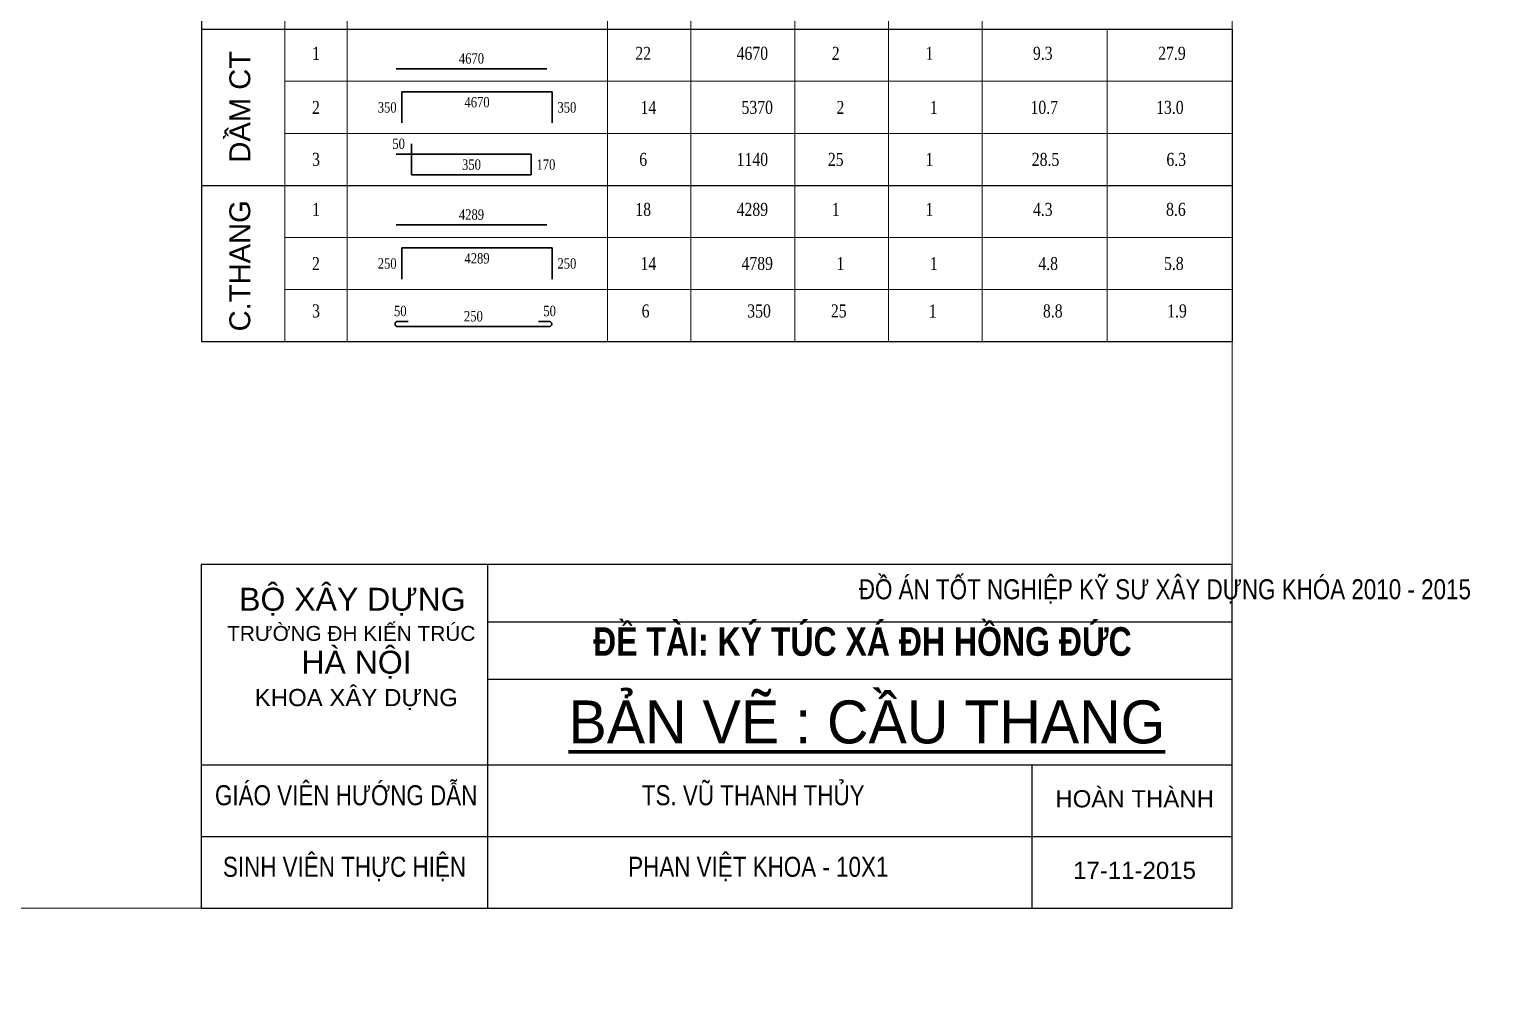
# Model space of a CAD drawing. Header units: millimetres. Extents: x 0 to 8478784, y 0 to 684185.
# Drawn here: x 3811592 to 3824376, y 386753 to 395087 of the extents above; entities that cross this region are included whole.
import ezdxf
from ezdxf.enums import TextEntityAlignment as Align

# ---------------------------------------------------------------- set-up
doc = ezdxf.new("R2010")
doc.units = ezdxf.units.MM
doc.header["$LTSCALE"] = 5000
doc.header["$MEASUREMENT"] = 0
doc.linetypes.add('CENTER', pattern=[2, 1.25, -0.25, 0.25, -0.25])
for name, color, linetype, lineweight in [('02-XMT.Beams', 94, 'Continuous', 25), ('DIM', 76, 'Continuous', 18), ('net thay', 7, 'Continuous', 15), ('THEP', 1, 'Continuous', 35)]:
    doc.layers.add(name, color=color, linetype=linetype, lineweight=lineweight)
for name, color, linetype in [('_Text', 4, 'Continuous'), ('BETONG', 2, 'Continuous'), ('NHT-KHUNG TEN', 253, 'Continuous'), ('TEXT', 102, 'Continuous')]:
    doc.layers.add(name, color=color, linetype=linetype)
doc.styles.add('ARIALH', font='VHARIAL.TTF')
doc.styles.add('ROMANS', font='vntimeh.shx', dxfattribs={"width": 0.7})
doc.styles.add('S1', font='VHARIAL.TTF', dxfattribs={"height": 200})
doc.styles.add('VnAvantH', font='VHAVAN.TTF')

# ---------------------------------------------------------------- blocks, each defined once
blk = doc.blocks.new('TK_1')
at = {"layer": 'THEP'}
blk.add_lwpolyline([(2250, -800), (5150, -800)], dxfattribs=at)
at = {"layer": 'TEXT', "style": 'ROMANS', "width": 0.8}
for tag, p in [('SH', (600, -500)), ('DK', (7000, -500)), ('SL', (10700, -500)), ('SCK', (12500, -500))]:
    blk.add_attdef(tag, text='', height=250, dxfattribs=at).set_placement(p, align=Align.MIDDLE)
blk.add_attdef('L1', text='', height=200, dxfattribs=at).set_placement((3700, -700), align=Align.CENTER)
for tag, p in [('L', (9400, -500)), ('LA', (15400, -500)), ('KL', (17800, -500))]:
    blk.add_attdef(tag, text='', height=250, dxfattribs=at).set_placement(p, align=Align.MIDDLE_RIGHT)
blk = doc.blocks.new('TK_3')
at = {"layer": 'THEP'}
for p, q in [((2250, -200), (2250, -800)), ((5150, -200), (5150, -800))]:
    blk.add_line(p, q, dxfattribs=at)
blk.add_lwpolyline([(2250, -200), (5150, -200)], dxfattribs=at)
at = {"layer": 'TEXT', "style": 'ROMANS', "width": 0.8}
for tag, p in [('SH', (608, -500)), ('DK', (7000, -500)), ('SL', (10700, -500)), ('SCK', (12500, -500))]:
    blk.add_attdef(tag, text='', height=250, dxfattribs=at).set_placement(p, align=Align.MIDDLE)
for tag, height, p in [('L1', 200, (2150, -500)), ('L', 250, (9400, -500)), ('LA', 250, (15400, -500)), ('KL', 250, (17800, -500))]:
    blk.add_attdef(tag, text='', height=height, dxfattribs=at).set_placement(p, align=Align.MIDDLE_RIGHT)
blk.add_attdef('L2', text='', height=200, dxfattribs=at).set_placement((3700, -300), align=Align.TOP_CENTER)
blk.add_attdef('L3', text='', height=200, dxfattribs=at).set_placement((5250, -500), align=Align.MIDDLE_LEFT)
blk = doc.blocks.new('TK_5')
at = {"layer": 'THEP'}
for p, q in [((2550, -200), (2550, -800)), ((2250, -400), (4850, -400)), ((4850, -800), (4850, -400)), ((2550, -800), (4850, -800))]:
    blk.add_line(p, q, dxfattribs=at)
at = {"layer": 'TEXT', "style": 'ROMANS', "width": 0.8}
for tag, p in [('LNEO', (2300, -300)), ('L1', (3700, -700))]:
    blk.add_attdef(tag, text='', height=200, dxfattribs=at).set_placement(p, align=Align.CENTER)
for tag, p in [('SH', (608, -500)), ('DK', (7000, -500)), ('SL', (10700, -500)), ('SCK', (12500, -500))]:
    blk.add_attdef(tag, text='', height=250, dxfattribs=at).set_placement(p, align=Align.MIDDLE)
blk.add_attdef('L2', text='', height=200, dxfattribs=at).set_placement((4950, -600), align=Align.MIDDLE_LEFT)
for tag, p in [('L', (9400, -500)), ('LA', (15400, -500)), ('KL', (17800, -500))]:
    blk.add_attdef(tag, text='', height=250, dxfattribs=at).set_placement(p, align=Align.MIDDLE_RIGHT)
blk = doc.blocks.new('TK_2')
at = {"layer": 'THEP'}
blk.add_lwpolyline([(2450, -700), (2250, -700, 1), (2250, -800), (5150, -800, 1), (5150, -700), (4950, -700)], format="xyb", dxfattribs=at)
at = {"layer": 'TEXT', "style": 'ROMANS', "width": 0.8}
for tag, p in [('SH', (600, -500)), ('DK', (7000, -500)), ('SL', (10700, -500)), ('SCK', (12500, -500))]:
    blk.add_attdef(tag, text='', height=250, dxfattribs=at).set_placement(p, align=Align.MIDDLE)
for tag, p in [('LNEO', (2300, -600)), ('L1', (3700, -700)), ('LNEO', (5161, -600))]:
    blk.add_attdef(tag, text='', height=200, dxfattribs=at).set_placement(p, align=Align.CENTER)
for tag, p in [('L', (9400, -500)), ('LA', (15400, -500)), ('KL', (17800, -500))]:
    blk.add_attdef(tag, text='', height=250, dxfattribs=at).set_placement(p, align=Align.MIDDLE_RIGHT)

msp = doc.modelspace()

# ---------------------------------------------------------------- linework, layer by layer
at = {"layer": '02-XMT.Beams', "linetype": 'Continuous', "lineweight": 15}
msp.add_lwpolyline([(3801093, 417113.5), (3822093, 417113.5), (3822093, 387413.5), (3801093, 387413.5), (3780093, 387413.5), (3780093, 417113.5)], close=True, dxfattribs=at)
at = {"layer": 'BETONG', "linetype": 'ByBlock'}
for p, q in [((3813095.6, 403084.9), (3813095.6, 392360.7)), ((3813095.6, 395087.2), (3822093, 395087.2)), ((3822093, 395087.2), (3822093, 393723.9)), ((3822093, 395087.2), (3822093, 393723.9)), ((3822093, 395087.2), (3822093, 392360.7)), ((3813095.6, 393723.9), (3822093, 393723.9)), ((3813095.6, 392360.7), (3822093, 392360.7))]:
    msp.add_line(p, q, dxfattribs=at)
at = {"layer": 'DIM', "color": 3, "lineweight": 9}
for p, q in [((3813822.6, 403084.9), (3813822.6, 395087.2)), ((3814367.9, 403084.9), (3814367.9, 395087.2)), ((3816640, 403084.9), (3816640, 395087.2)), ((3817367.1, 403084.9), (3817367.1, 395087.2)), ((3818275.9, 403084.9), (3818275.9, 395087.2)), ((3819093.9, 403084.9), (3819093.9, 395087.2)), ((3819911.8, 403084.9), (3819911.8, 395087.2)), ((3813822.6, 395087.2), (3813822.6, 392360.7)), ((3814367.9, 395087.2), (3814367.9, 392360.7)), ((3816640, 395087.2), (3816640, 392360.7)), ((3817367.1, 395087.2), (3817367.1, 392360.7)), ((3818275.9, 395087.2), (3818275.9, 392360.7)), ((3819093.9, 395087.2), (3819093.9, 392360.7)), ((3819911.8, 395087.2), (3819911.8, 392360.7)), ((3821002.4, 395087.2), (3821002.4, 392360.7)), ((3813822.6, 394632.7), (3822093, 394632.7)), ((3813822.6, 394178.3), (3822093, 394178.3)), ((3813822.6, 393269.5), (3822093, 393269.5)), ((3813822.6, 392815.1), (3822093, 392815.1))]:
    msp.add_line(p, q, dxfattribs=at)
at = {"layer": 'net thay', "linetype": 'CENTER', "lineweight": 15}
msp.add_circle((3911642, 421190.5), 262994, dxfattribs=at)
at = {"layer": 'NHT-KHUNG TEN'}
msp.add_lwpolyline([(3813093, 387413.5), (3822093, 387413.5), (3822093, 390413.5), (3813093, 390413.5)], close=True, dxfattribs=at)
for points in [[(3815593, 390413.5), (3815593, 387413.5)], [(3815593, 390413.5), (3815593, 387413.5)], [(3815593, 389913.5), (3822093, 389913.5)], [(3815593, 389413.5), (3822093, 389413.5)], [(3813093, 388663.5), (3822093, 388663.5)], [(3820343, 388663.5), (3820343, 387413.5)], [(3813093, 388038.5), (3822093, 388038.5)]]:
    msp.add_lwpolyline(points, dxfattribs=at)

# ---------------------------------------------------------------- block references
at = {"color": 2}
ref = msp.add_blockref('TK_1', (3813771.7, 395104.9), dxfattribs=dict(at, xscale=0.4542658006539568, yscale=0.4542658001446398, zscale=0.454265800149147))
ref.add_attrib('SH', '1', dxfattribs={"layer": 'TEXT', "height": 114, "style": 'ROMANS', "width": 0.8}).set_placement((3814095.3, 394877.8), align=Align.MIDDLE)
ref.add_attrib('DK', '22', dxfattribs={"layer": 'TEXT', "height": 113.57, "style": 'ROMANS', "width": 0.8}).set_placement((3816951.5, 394877.8), align=Align.MIDDLE)
ref.add_attrib('L', '4670', dxfattribs={"layer": 'TEXT', "height": 113.57, "style": 'ROMANS', "width": 0.8}).set_placement((3818041.8, 394877.8), align=Align.MIDDLE_RIGHT)
ref.add_attrib('SL', '2', dxfattribs={"layer": 'TEXT', "height": 113.6, "style": 'ROMANS', "width": 0.8}).set_placement((3818632.3, 394877.8), align=Align.MIDDLE)
ref.add_attrib('SCK', '1', dxfattribs={"layer": 'TEXT', "height": 113.6, "style": 'ROMANS', "width": 0.8}).set_placement((3819450, 394877.8), align=Align.MIDDLE)
ref.add_attrib('LA', '9.3', dxfattribs={"layer": 'TEXT', "height": 113.57, "style": 'ROMANS', "width": 0.8}).set_placement((3820525.6, 394877.8), align=Align.MIDDLE_RIGHT)
ref.add_attrib('KL', '27.9', dxfattribs={"layer": 'TEXT', "height": 113.57, "style": 'ROMANS', "width": 0.8}).set_placement((3821687.6, 394877.8), align=Align.MIDDLE_RIGHT)
ref.add_attrib('L1', '4670', dxfattribs={"layer": 'TEXT', "height": 90.85, "style": 'ROMANS', "width": 0.8}).set_placement((3815452.5, 394787), align=Align.CENTER)
ref = msp.add_blockref('TK_3', (3813824.7, 394631.9), dxfattribs=dict(at, xscale=0.4531325004063547, yscale=0.4531325009156717, zscale=0.4531325009037654))
ref.add_attrib('SH', '2', dxfattribs={"layer": 'TEXT', "height": 113.3, "style": 'ROMANS', "width": 0.8}).set_placement((3814095.3, 394405.3), align=Align.MIDDLE)
ref.add_attrib('DK', '14', dxfattribs={"layer": 'TEXT', "height": 113.28, "style": 'ROMANS', "width": 0.8}).set_placement((3816996.6, 394405.3), align=Align.MIDDLE)
ref.add_attrib('L', '5370', dxfattribs={"layer": 'TEXT', "height": 113.28, "style": 'ROMANS', "width": 0.8}).set_placement((3818084.1, 394405.3), align=Align.MIDDLE_RIGHT)
ref.add_attrib('SL', '2', dxfattribs={"layer": 'TEXT', "height": 113.3, "style": 'ROMANS', "width": 0.8}).set_placement((3818673.2, 394405.3), align=Align.MIDDLE)
ref.add_attrib('SCK', '1', dxfattribs={"layer": 'TEXT', "height": 113.3, "style": 'ROMANS', "width": 0.8}).set_placement((3819488.8, 394405.3), align=Align.MIDDLE)
ref.add_attrib('LA', '10.7', dxfattribs={"layer": 'TEXT', "height": 113.28, "style": 'ROMANS', "width": 0.8}).set_placement((3820572.5, 394405.3), align=Align.MIDDLE_RIGHT)
ref.add_attrib('KL', '13.0', dxfattribs={"layer": 'TEXT', "height": 113.28, "style": 'ROMANS', "width": 0.8}).set_placement((3821669.3, 394405.3), align=Align.MIDDLE_RIGHT)
ref.add_attrib('L1', '350', dxfattribs={"layer": 'TEXT', "height": 90.63, "style": 'ROMANS', "width": 0.8}).set_placement((3814798.9, 394405.3), align=Align.MIDDLE_RIGHT)
ref.add_attrib('L2', '4670', dxfattribs={"layer": 'TEXT', "height": 90.63, "style": 'ROMANS', "width": 0.8}).set_placement((3815501.2, 394496), align=Align.TOP_CENTER)
ref.add_attrib('L3', '350', dxfattribs={"layer": 'TEXT', "height": 90.63, "style": 'ROMANS', "width": 0.8}).set_placement((3816203.6, 394405.3), align=Align.MIDDLE_LEFT)
ref = msp.add_blockref('TK_5', (3813771.7, 394178.3), dxfattribs=dict(at, xscale=0.4542658006539568, yscale=0.4542658001446398, zscale=0.454265800149147))
ref.add_attrib('SH', '3', dxfattribs={"layer": 'TEXT', "height": 114, "style": 'ROMANS', "width": 0.8}).set_placement((3814095.3, 393951.2), align=Align.MIDDLE)
ref.add_attrib('DK', '6', dxfattribs={"layer": 'TEXT', "height": 113.6, "style": 'ROMANS', "width": 0.8}).set_placement((3816951.6, 393951.2), align=Align.MIDDLE)
ref.add_attrib('L', '1140', dxfattribs={"layer": 'TEXT', "height": 113.57, "style": 'ROMANS', "width": 0.8}).set_placement((3818041.8, 393951.2), align=Align.MIDDLE_RIGHT)
ref.add_attrib('SL', '25', dxfattribs={"layer": 'TEXT', "height": 113.57, "style": 'ROMANS', "width": 0.8}).set_placement((3818632.3, 393951.2), align=Align.MIDDLE)
ref.add_attrib('SCK', '1', dxfattribs={"layer": 'TEXT', "height": 113.6, "style": 'ROMANS', "width": 0.8}).set_placement((3819450, 393951.2), align=Align.MIDDLE)
ref.add_attrib('LA', '28.5', dxfattribs={"layer": 'TEXT', "height": 113.57, "style": 'ROMANS', "width": 0.8}).set_placement((3820584, 393951.2), align=Align.MIDDLE_RIGHT)
ref.add_attrib('KL', '6.3', dxfattribs={"layer": 'TEXT', "height": 113.57, "style": 'ROMANS', "width": 0.8}).set_placement((3821690.7, 393951.2), align=Align.MIDDLE_RIGHT)
ref.add_attrib('L1', '350', dxfattribs={"layer": 'TEXT', "height": 90.85, "style": 'ROMANS', "width": 0.8}).set_placement((3815452.5, 393860.3), align=Align.CENTER)
ref.add_attrib('L2', '170', dxfattribs={"layer": 'TEXT', "height": 90.85, "style": 'ROMANS', "width": 0.8}).set_placement((3816020.3, 393905.8), align=Align.MIDDLE_LEFT)
ref.add_attrib('LNEO', '50', dxfattribs={"layer": 'TEXT', "height": 90.85, "style": 'ROMANS', "width": 0.8}).set_placement((3814816.5, 394042), align=Align.CENTER)
ref = msp.add_blockref('TK_1', (3813771.7, 393741.7), dxfattribs=dict(at, xscale=0.4542658006539568, yscale=0.4542658001446398, zscale=0.454265800149147))
ref.add_attrib('SH', '1', dxfattribs={"layer": 'TEXT', "height": 114, "style": 'ROMANS', "width": 0.8}).set_placement((3814095.3, 393514.6), align=Align.MIDDLE)
ref.add_attrib('DK', '18', dxfattribs={"layer": 'TEXT', "height": 113.57, "style": 'ROMANS', "width": 0.8}).set_placement((3816951.5, 393514.6), align=Align.MIDDLE)
ref.add_attrib('L', '4289', dxfattribs={"layer": 'TEXT', "height": 113.57, "style": 'ROMANS', "width": 0.8}).set_placement((3818041.8, 393514.6), align=Align.MIDDLE_RIGHT)
ref.add_attrib('SL', '1', dxfattribs={"layer": 'TEXT', "height": 113.6, "style": 'ROMANS', "width": 0.8}).set_placement((3818632.3, 393514.6), align=Align.MIDDLE)
ref.add_attrib('SCK', '1', dxfattribs={"layer": 'TEXT', "height": 113.6, "style": 'ROMANS', "width": 0.8}).set_placement((3819450, 393514.6), align=Align.MIDDLE)
ref.add_attrib('LA', '4.3', dxfattribs={"layer": 'TEXT', "height": 113.57, "style": 'ROMANS', "width": 0.8}).set_placement((3820525.6, 393514.6), align=Align.MIDDLE_RIGHT)
ref.add_attrib('KL', '8.6', dxfattribs={"layer": 'TEXT', "height": 113.57, "style": 'ROMANS', "width": 0.8}).set_placement((3821687.6, 393514.6), align=Align.MIDDLE_RIGHT)
ref.add_attrib('L1', '4289', dxfattribs={"layer": 'TEXT', "height": 90.85, "style": 'ROMANS', "width": 0.8}).set_placement((3815452.5, 393423.7), align=Align.CENTER)
ref = msp.add_blockref('TK_3', (3813824.7, 393268.7), dxfattribs=dict(at, xscale=0.4531325004063547, yscale=0.4531325009156717, zscale=0.4531325009037654))
ref.add_attrib('SH', '2', dxfattribs={"layer": 'TEXT', "height": 113.3, "style": 'ROMANS', "width": 0.8}).set_placement((3814095.3, 393042.1), align=Align.MIDDLE)
ref.add_attrib('DK', '14', dxfattribs={"layer": 'TEXT', "height": 113.28, "style": 'ROMANS', "width": 0.8}).set_placement((3816996.6, 393042.1), align=Align.MIDDLE)
ref.add_attrib('L', '4789', dxfattribs={"layer": 'TEXT', "height": 113.28, "style": 'ROMANS', "width": 0.8}).set_placement((3818084.1, 393042.1), align=Align.MIDDLE_RIGHT)
ref.add_attrib('SL', '1', dxfattribs={"layer": 'TEXT', "height": 113.3, "style": 'ROMANS', "width": 0.8}).set_placement((3818673.2, 393042.1), align=Align.MIDDLE)
ref.add_attrib('SCK', '1', dxfattribs={"layer": 'TEXT', "height": 113.3, "style": 'ROMANS', "width": 0.8}).set_placement((3819488.8, 393042.1), align=Align.MIDDLE)
ref.add_attrib('LA', '4.8', dxfattribs={"layer": 'TEXT', "height": 113.28, "style": 'ROMANS', "width": 0.8}).set_placement((3820572.5, 393042.1), align=Align.MIDDLE_RIGHT)
ref.add_attrib('KL', '5.8', dxfattribs={"layer": 'TEXT', "height": 113.28, "style": 'ROMANS', "width": 0.8}).set_placement((3821669.3, 393042.1), align=Align.MIDDLE_RIGHT)
ref.add_attrib('L1', '250', dxfattribs={"layer": 'TEXT', "height": 90.63, "style": 'ROMANS', "width": 0.8}).set_placement((3814798.9, 393042.1), align=Align.MIDDLE_RIGHT)
ref.add_attrib('L2', '4289', dxfattribs={"layer": 'TEXT', "height": 90.63, "style": 'ROMANS', "width": 0.8}).set_placement((3815501.2, 393132.7), align=Align.TOP_CENTER)
ref.add_attrib('L3', '250', dxfattribs={"layer": 'TEXT', "height": 90.63, "style": 'ROMANS', "width": 0.8}).set_placement((3816203.6, 393042.1), align=Align.MIDDLE_LEFT)
ref = msp.add_blockref('TK_2', (3813783.3, 392855.3), dxfattribs=dict(at, xscale=0.4556298995157704, yscale=0.4556298996612895, zscale=0.4556298996978994))
ref.add_attrib('SH', '3', dxfattribs={"layer": 'TEXT', "height": 113.9, "style": 'ROMANS', "width": 0.8}).set_placement((3814095.3, 392627.5), align=Align.MIDDLE)
ref.add_attrib('DK', '6', dxfattribs={"layer": 'TEXT', "height": 113.9, "style": 'ROMANS', "width": 0.8}).set_placement((3816972.7, 392627.5), align=Align.MIDDLE)
ref.add_attrib('L', '350', dxfattribs={"layer": 'TEXT', "height": 113.91, "style": 'ROMANS', "width": 0.8}).set_placement((3818066.3, 392627.5), align=Align.MIDDLE_RIGHT)
ref.add_attrib('SL', '25', dxfattribs={"layer": 'TEXT', "height": 113.91, "style": 'ROMANS', "width": 0.8}).set_placement((3818658.6, 392627.5), align=Align.MIDDLE)
ref.add_attrib('SCK', '1', dxfattribs={"layer": 'TEXT', "height": 113.9, "style": 'ROMANS', "width": 0.8}).set_placement((3819478.7, 392627.5), align=Align.MIDDLE)
ref.add_attrib('LA', '8.8', dxfattribs={"layer": 'TEXT', "height": 113.91, "style": 'ROMANS', "width": 0.8}).set_placement((3820613, 392627.5), align=Align.MIDDLE_RIGHT)
ref.add_attrib('KL', '1.9', dxfattribs={"layer": 'TEXT', "height": 113.91, "style": 'ROMANS', "width": 0.8}).set_placement((3821697.3, 392627.5), align=Align.MIDDLE_RIGHT)
ref.add_attrib('L1', '250', dxfattribs={"layer": 'TEXT', "height": 91.13, "style": 'ROMANS', "width": 0.8}).set_placement((3815469.2, 392536.4), align=Align.CENTER)
ref.add_attrib('LNEO', '50', dxfattribs={"layer": 'TEXT', "height": 91.13, "style": 'ROMANS', "width": 0.8}).set_placement((3816134.8, 392581.9), align=Align.CENTER)
ref.add_attrib('LNEO', '50', dxfattribs={"layer": 'TEXT', "height": 91.13, "style": 'ROMANS', "width": 0.8}).set_placement((3814831.3, 392581.9), align=Align.CENTER)

# ---------------------------------------------------------------- texts
at = {"layer": '_Text', "lineweight": 100, "style": 'VnAvantH'}
msp.add_text('%%UB¶N VÏ : cÇu thang', height=375, dxfattribs=at).set_placement((3818904.4, 389039), align=Align.MIDDLE_CENTER)
at = {"layer": '_Text', "lineweight": 100, "attachment_point": 1}
for s, width, insert, char_height in [('\\pxqc;{\\fArial|b0|i0|c0|p34;\\W0.8;ĐỒ ÁN TỐT NGHIỆP KỸ SƯ XÂY DỰNG KHÓA 2010 - 2015}', 12539.348, (3815236.1, 390285), 175), ('{\\fArial|b1|i0|c0|p34;\\W0.8;ĐỀ TÀI: KÝ TÚC XÁ ĐH HỒNG ĐỨC}', 13598.481, (3816513.8, 389866.4), 250), ('\\pxql,t24;{\\fArial|b0|i0|c0|p34;\\W0.8;GIÁO VIÊN HƯỚNG DẪN}', 4827.463, (3813213.1, 388486.5), 175), ('\\pt8400;{\\fArial|b0|i0|c0|p34;\\W0.8;TS. VŨ THANH THỦY}', 4827.463, (3816939.6, 388486.5), 175), ('\\pxql,t24;{\\fArial|b0|i0|c0|p34;\\W0.8;SINH VIÊN THỰC HIỆN}', 4827.463, (3813282.5, 387861.5), 175), ('\\pt8400;{\\fArial|b0|i0|c0|p34;\\W0.8;PHAN VIỆT KHOA - 10X1}', 6448.177, (3816820.7, 387861.5), 175)]:
    msp.add_mtext_dynamic_manual_height_columns(s, width=width, gutter_width=2459.4, heights=[0], dxfattribs=dict(at, insert=insert, char_height=char_height))
at = {"layer": '_Text', "lineweight": 100, "attachment_point": 1, "style": 'S1'}
for s, insert, char_height, width in [('  bé x©y dùng\\P{\\H0.65x; tr\xadêng ®h kiÕn tróc\\H0.7692x;\\P}         hµ néi{\\H0.75x;\\P     khoa x©y dùng}', (3813269, 390210.3), 200, 2215.5), ('HOµN THµNH', (3820549.5, 388443), 150, 1521), ('17-11-2015', (3820705, 387818), 150, 1521)]:
    msp.add_mtext(s, dxfattribs=dict(at, insert=insert, char_height=char_height, width=width))
at = {"layer": 'TEXT', "color": 2, "style": 'ARIALH'}
for s, p in [('dÇm ct', (3813430.1, 394410.5)), ('c.thang', (3813430.1, 393021.9))]:
    msp.add_text(s, height=182.25, rotation=90, dxfattribs=at).set_placement(p, align=Align.MIDDLE_CENTER)

doc.saveas('drawing.dxf')
